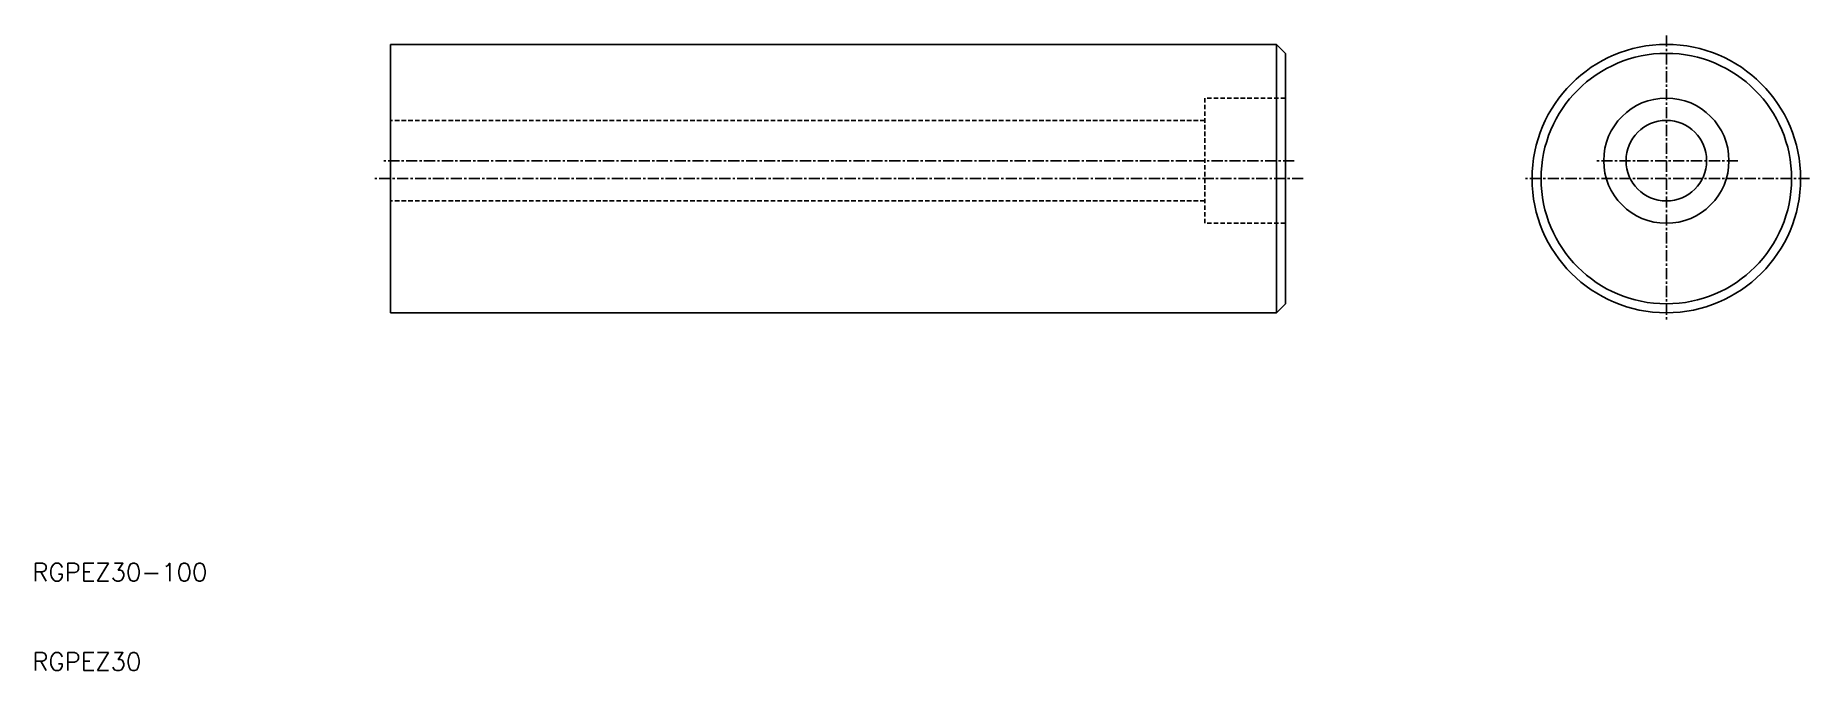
# Model space of a CAD drawing. Extents: x 10 to 209, y 10 to 81.
import ezdxf

# ---------------------------------------------------------------- set-up
doc = ezdxf.new("R2010")
doc.units = 0
doc.linetypes.add('CENTER', pattern=[2, 1.25, -0.25, 0.25, -0.25])
doc.linetypes.add('DASHED', pattern=[0.75, 0.5, -0.25])
doc.layers.get('0').update_dxf_attribs({"linetype": 'CONTINUOUS'})
doc.layers.add('CENTER', color=1, linetype='CENTER')
doc.styles.get("Standard").update_dxf_attribs({"font": 'txt.shx'})

msp = doc.modelspace()

# ---------------------------------------------------------------- linework, layer by layer
at = {"color": 7, "linetype": 'CONTINUOUS'}
for p, q in [((50, 80), (50, 50)), ((149, 80), (50, 80)), ((150, 79), (149, 80)), ((149, 80), (149, 50)), ((150, 79), (150, 51)), ((149, 50), (50, 50)), ((150, 51), (149, 50))]:
    msp.add_line(p, q, dxfattribs=at)
at = {"color": 3, "linetype": 'DASHED'}
for p, q in [((150, 74), (141, 74)), ((141, 74), (141, 60)), ((141, 71.5), (50, 71.5)), ((141, 62.5), (50, 62.5)), ((150, 60), (141, 60))]:
    msp.add_line(p, q, dxfattribs=at)
at = {"color": 7, "linetype": 'CONTINUOUS'}
for centre, radius in [((192.57, 65), 15), ((192.57, 65), 14), ((192.57, 67), 7), ((192.57, 67), 4.5)]:
    msp.add_circle(centre, radius, dxfattribs=at)
at = {"layer": 'CENTER', "color": 1, "linetype": 'CENTER'}
for p, q in [((192.57, 81), (192.57, 49)), ((151, 67), (49, 67)), ((200.57, 67), (184.57, 67)), ((152, 65), (48, 65)), ((208.57, 65), (176.57, 65))]:
    msp.add_line(p, q, dxfattribs=at)

# ---------------------------------------------------------------- texts
at = {"color": 7, "linetype": 'CONTINUOUS'}
for s, p in [('RGPEZ30-100', (10, 20)), ('RGPEZ30', (10, 10))]:
    msp.add_text(s, height=2, dxfattribs=at).set_placement(p)

doc.saveas('drawing.dxf')
